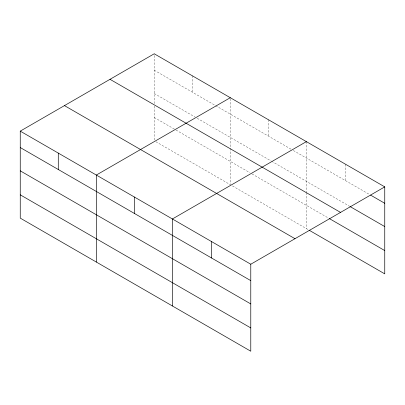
<?xml version="1.0" encoding="UTF-8"?>
<svg xmlns="http://www.w3.org/2000/svg" width="405" height="405" viewBox="0 0 405 405"><rect width="100%" height="100%" fill="white"/><g stroke="black" fill="none" stroke-linecap="round" stroke-linejoin="round"><path stroke-width="0.3" stroke-dasharray="2.02 1.52" d="M154.224 103.589L154.224 53.784M154.224 70.192L215.085 105.33M215.627 105.644L291.16 149.248M293.331 150.503L369.512 194.486M154.224 93.484L194.977 117.015M197.154 118.265L271.051 160.932M271.593 161.246L349.373 206.15M154.224 117.48L175.416 129.716M175.962 130.03L249.86 172.697M252.031 173.947L328.688 218.204M155.854 141.715L230.298 184.69L230.298 97.706M232.47 185.946L308.549 229.868M345.561 164.253L345.561 180.66M306.372 141.629L306.372 192.061M306.372 192.689L306.372 228.612M268.333 119.667L268.333 136.075M192.264 75.745L192.264 92.153M154.224 106.115L154.224 140.14"/><path stroke-width="0.61" d="M20.25 131.134L250.776 264.227L250.776 351.216L20.25 218.123L20.25 131.134L154.224 53.784L384.75 186.877L384.75 273.866L309.091 230.182M230.298 97.706L96.324 175.056L96.324 262.04M306.372 141.629L172.398 218.978L172.398 305.962M250.776 264.227L384.75 186.877M370.6 195.114L384.75 203.285M349.915 206.464L384.75 226.577M110.013 79.314L340.539 212.402M329.23 218.518L384.75 250.573M64.461 105.609L294.987 238.702M20.25 147.541L250.776 280.635M20.25 170.834L250.776 303.927M20.25 194.83L250.776 327.923M211.587 241.603L211.587 258.01M134.359 197.017L134.359 213.425M58.285 153.095L58.285 169.503"/></g></svg>
